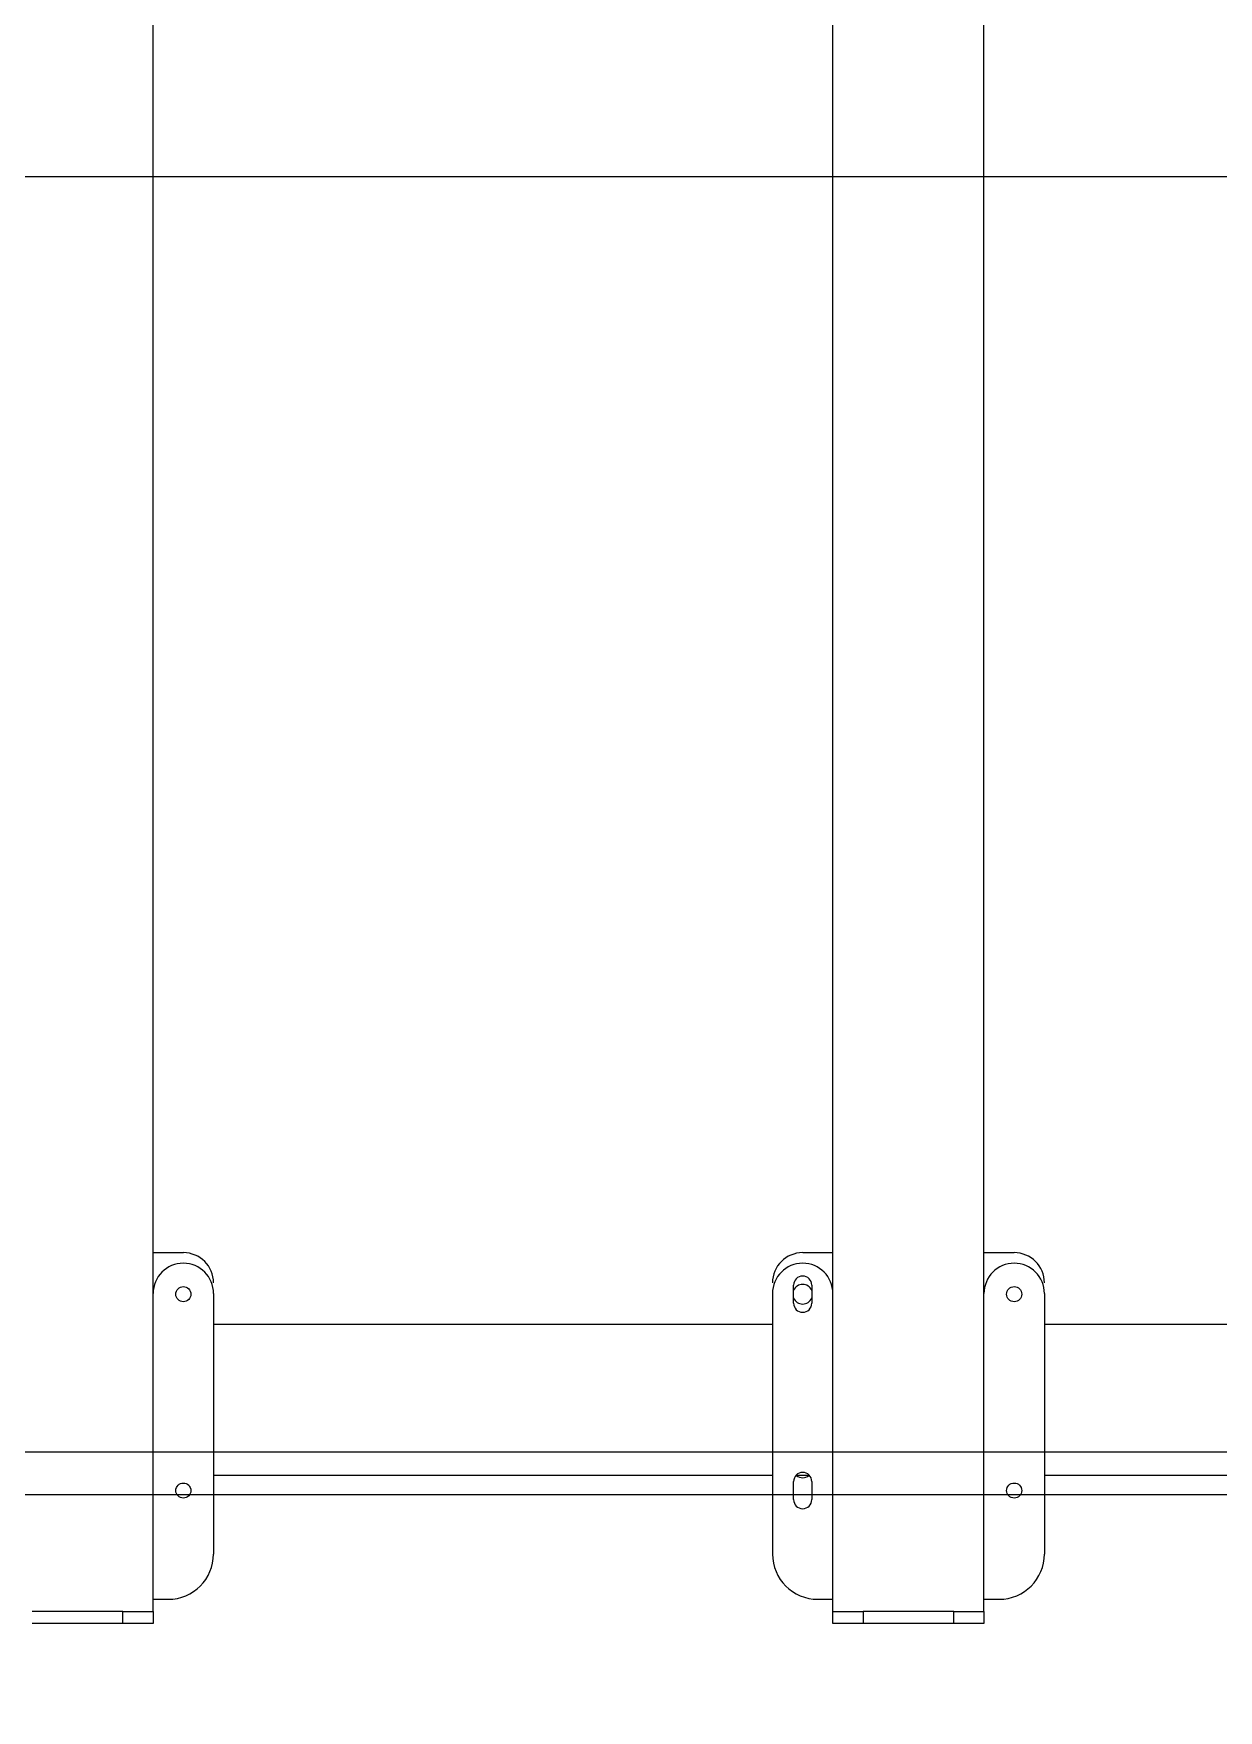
# Model space of a CAD drawing. Header units: inches. Extents: x -233729 to 737493, y -275239 to 196021.
# Drawn here: x 476935 to 477719, y 17513 to 18623 of the extents above; entities that cross this region are included whole.
import ezdxf

# ---------------------------------------------------------------- set-up
doc = ezdxf.new("R2010")
doc.units = ezdxf.units.IN
doc.header["$MEASUREMENT"] = 0
for name, color, linetype in [('Default', 7, 'Continuous'), ('DV2_0', 7, 'Continuous'), ('P_AX', 7, 'Continuous'), ('pinza', 6, 'Continuous'), ('Sezioni', 7, 'Continuous'), ('supporti', 7, 'Continuous')]:
    doc.layers.add(name, color=color, linetype=linetype)

# ---------------------------------------------------------------- blocks, each defined once
blk = doc.blocks.new('SE2')
at = {"layer": 'DV2_0', "color": 2, "linetype": 'Continuous'}
for p, q in [((1060.4, 3816.9), (1060.4, 3824.9)), ((1060.4, 3824.9), (1080.4, 3824.9)), ((1080.4, 3824.9), (1140.4, 3824.9)), ((1080.4, 3824.9), (1080.4, 3816.9)), ((1140.4, 3816.9), (1140.4, 3824.9)), ((1140.4, 3824.9), (1160.4, 3824.9)), ((1160.4, 3824.9), (1160.4, 3816.9)), ((1610.4, 3816.9), (1610.4, 3824.9)), ((1610.4, 3824.9), (1630.4, 3824.9)), ((1630.4, 3824.9), (1690.4, 3824.9)), ((1630.4, 3824.9), (1630.4, 3816.9)), ((1060.4, 3808.9), (1050.4, 3808.9)), ((1060.4, 3816.9), (1060.4, 1916.9)), ((1080.4, 3816.9), (1060.4, 3816.9)), ((1080.4, 3816.9), (1140.4, 3816.9)), ((1160.4, 3816.9), (1140.4, 3816.9)), ((1160.4, 3816.9), (1160.4, 1916.9)), ((1170.4, 3808.9), (1160.4, 3808.9)), ((1610.4, 3808.9), (1600.4, 3808.9)), ((1610.4, 3816.9), (1610.4, 1916.9)), ((1630.4, 3816.9), (1610.4, 3816.9)), ((1630.4, 3816.9), (1690.4, 3816.9)), ((1020.4, 3606.4), (1020.4, 3778.9)), ((1200.4, 3606.4), (1200.4, 3778.9)), ((1570.4, 3606.4), (1570.4, 3778.9)), ((1174.4, 3730.9), (1174.4, 3742.9)), ((1186.4, 3742.9), (1186.4, 3730.9)), ((700.4, 3726.9), (1020.4, 3726.9)), ((1176, 3726.9), (1184.9, 3726.9)), ((1200.4, 3726.9), (1570.4, 3726.9)), ((835.4, 3626.9), (1020.4, 3626.9)), ((1200.4, 3626.9), (1570.4, 3626.9)), ((1174.4, 3600.9), (1174.4, 3612.9)), ((1186.4, 3612.9), (1186.4, 3600.9)), ((1060.4, 3579.4), (1040.4, 3579.4)), ((1180.4, 3579.4), (1160.4, 3579.4)), ((1610.4, 3579.4), (1590.4, 3579.4))]:
    blk.add_line(p, q, dxfattribs=at)
for centre in [(1040.4, 3736.9), (1590.4, 3736.9), (1040.4, 3606.9), (1590.4, 3606.9)]:
    blk.add_circle(centre, 5, dxfattribs=at)
for centre, radius, start, end in [((1050.4, 3778.9), 30, 90, 180), ((1170.4, 3778.9), 30, 0, 90), ((1600.4, 3778.9), 30, 90, 180), ((1180.4, 3742.9), 6, 0, 180), ((1180.4, 3730.9), 6, 180, 0), ((1180.4, 3721.9), 6.5, 50.2849, 129.7151), ((1180.4, 3612.9), 6, 0, 180), ((1180.4, 3606.9), 6.5, 22.6199, 157.3801), ((1040.4, 3606.4), 20, 180, 0), ((1040.4, 3599.4), 20, 180, 270), ((1180.4, 3606.4), 20, 180, 0), ((1180.4, 3606.9), 6.5, 202.6199, 337.3801), ((1180.4, 3600.9), 6, 180, 0), ((1180.4, 3599.4), 20, 270, 0), ((1590.4, 3606.4), 20, 180, 0), ((1590.4, 3599.4), 20, 180, 270)]:
    blk.add_arc(centre, radius, start, end, dxfattribs=at)
blk = doc.blocks.new('A$C2BE94B00')
at = {"layer": 'Default'}
blk.add_blockref('SE2', (-481.4, -1908.9), dxfattribs=at)
blk = doc.blocks.new('A$C4C4516A4')
at = {"layer": 'supporti', "color": 1}
blk.add_blockref('A$C2BE94B00', (0, 0), dxfattribs=at)
blk = doc.blocks.new('A$C48CB4C16')
at = {"layer": 'P_AX', "color": 6}
blk.add_circle((4100.6, 4905.5, 710.7), 4100.6, dxfattribs=at)
blk = doc.blocks.new('A$C359573D4')
at = {"color": 1}
blk.add_line((3397, 872.5), (45, 872.5), dxfattribs=at)
at = {"layer": 'Sezioni'}
blk.add_lwpolyline([(3442, 1745), (0, 1745), (0, 1717), (3442, 1717)], close=True, dxfattribs=at)

msp = doc.modelspace()

# ---------------------------------------------------------------- block references
at = {"color": 1, "rotation": 180.0000000029513}
msp.add_blockref('A$C48CB4C16', (482103.53833, 20961.31664, -710.66459), dxfattribs=at)
at = {"rotation": 180.0000000029513}
msp.add_blockref('A$C359573D4', (478409.82649, 19400.78622), dxfattribs=at)
at = {"layer": 'pinza', "color": 6, "linetype": 'Continuous', "rotation": 180.0000000029513}
for p in [(478142.82648, 19486.28623), (478142.82696, 19486.28623)]:
    msp.add_blockref('A$C4C4516A4', p, dxfattribs=at)

doc.saveas('drawing.dxf')
